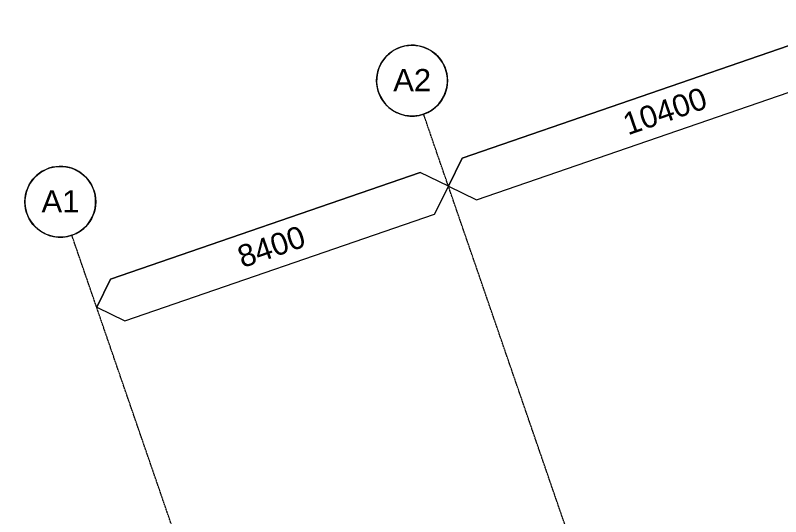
# Model space of a CAD drawing. Header units: millimetres. Extents: x -2479188 to -2300024, y 3874558 to 4053369.
# Drawn here: x -2465278 to -2447987, y 4006540 to 4017863 of the extents above; entities that cross this region are included whole.
import ezdxf

# ---------------------------------------------------------------- set-up
doc = ezdxf.new("R2010")
doc.units = ezdxf.units.MM
doc.linetypes.add('Grid Line', pattern=[21, 12, -3, 3, -3])
for name, color, linetype, lineweight in [('A-ANNO-NOTE', 131, 'Continuous', 5), ('A-DETL-GENF', 92, 'Continuous', 5), ('S-GRID', 1, 'Continuous', 5), ('S-GRID-IDEN', 1, 'Continuous', 5)]:
    doc.layers.add(name, color=color, linetype=linetype, lineweight=lineweight)
doc.styles.add('Arial', font='arial.ttf', dxfattribs={"height": 500})

# ---------------------------------------------------------------- blocks, each defined once
blk = doc.blocks.new('Dimension - Grids _2D_ - 1-200-1063977-GA - Part A 6m')
at = {"layer": 'A-DETL-GENF'}
for p, q in [((-3523, 500), (-4023, 0)), ((-4023, 0), (-3523, 500)), ((3877, 500), (-3523, 500)), ((-3523, 500), (3877, 500)), ((4377, 0), (3877, 500)), ((4377, 0), (3877, 500)), ((-4023, 0), (-3523, -500)), ((3877, -500), (4377, 0)), ((4377, 0), (3877, -500)), ((-4023, 0), (-3523, -500)), ((-3523, -500), (3877, -500)), ((-3523, -500), (3877, -500))]:
    blk.add_line(p, q, dxfattribs=at)
blk = doc.blocks.new('Dimension - Grids _2D_ - 1-200-1063973-GA - Part A 6m')
at = {"layer": 'A-DETL-GENF'}
for p, q in [((-4523, 500), (-5023, 0)), ((-5023, 0), (-4523, 500)), ((4877, 500), (-4523, 500)), ((-4523, 500), (4877, 500)), ((5377, 0), (4877, 500)), ((5377, 0), (4877, 500)), ((-5023, 0), (-4523, -500)), ((-5023, 0), (-4523, -500)), ((4877, -500), (5377, 0)), ((5377, 0), (4877, -500)), ((-4523, -500), (4877, -500)), ((-4523, -500), (4877, -500))]:
    blk.add_line(p, q, dxfattribs=at)
blk = doc.blocks.new('Grid - A1-203820-GA - Part A 6m')
at = {"layer": 'S-GRID-IDEN'}
blk.add_circle((0, 0), 4, dxfattribs=at)
for start, end in [(360, 180), (180, 360)]:
    blk.add_arc((0, 0), 4, start, end, dxfattribs=at)

msp = doc.modelspace()

# ---------------------------------------------------------------- linework, layer by layer
at = {"layer": 'S-GRID', "linetype": 'Grid Line'}
for p, q in [((-2434482.4, 3952982.1), (-2456054.6, 4015630.8)), ((-2442428.7, 3950245.9), (-2464000.9, 4012894.6))]:
    msp.add_line(p, q, dxfattribs=at)

# ---------------------------------------------------------------- block references
at = {"layer": 'A-DETL-GENF', "rotation": 19.00040712023049}
for name, p in [('Dimension - Grids _2D_ - 1-200-1063973-GA - Part A 6m', (-2450745.6, 4015639.8)), ('Dimension - Grids _2D_ - 1-200-1063977-GA - Part A 6m', (-2459633.4, 4012579.4))]:
    msp.add_blockref(name, p, dxfattribs=at)
at = {"layer": 'S-GRID-IDEN', "xscale": 199.9999999999999, "yscale": 199.9999999999999, "zscale": 199.9999999999999, "rotation": 19.00040712021574}
for p in [(-2456315.1, 4016387.2), (-2464261.3, 4013651.1)]:
    msp.add_blockref('Grid - A1-203820-GA - Part A 6m', p, dxfattribs=at)

# ---------------------------------------------------------------- texts
at = {"layer": 'A-ANNO-NOTE', "char_height": 500, "attachment_point": 1, "rotation": 19.00041, "style": 'Arial'}
for s, insert, width in [('10400', (-2451603.9, 4015622.8), 2324.894), ('8400', (-2460310.2, 4012624.9), 1859.915)]:
    msp.add_mtext(s, dxfattribs=dict(at, insert=insert, width=width))
at = {"layer": 'S-GRID-IDEN', "char_height": 500, "width": 1026.16, "attachment_point": 1, "style": 'Arial'}
for s, insert in [('A2', (-2456739.3, 4016649.9)), ('A1', (-2464685.6, 4013913.7))]:
    msp.add_mtext(s, dxfattribs=dict(at, insert=insert))

doc.saveas('drawing.dxf')
